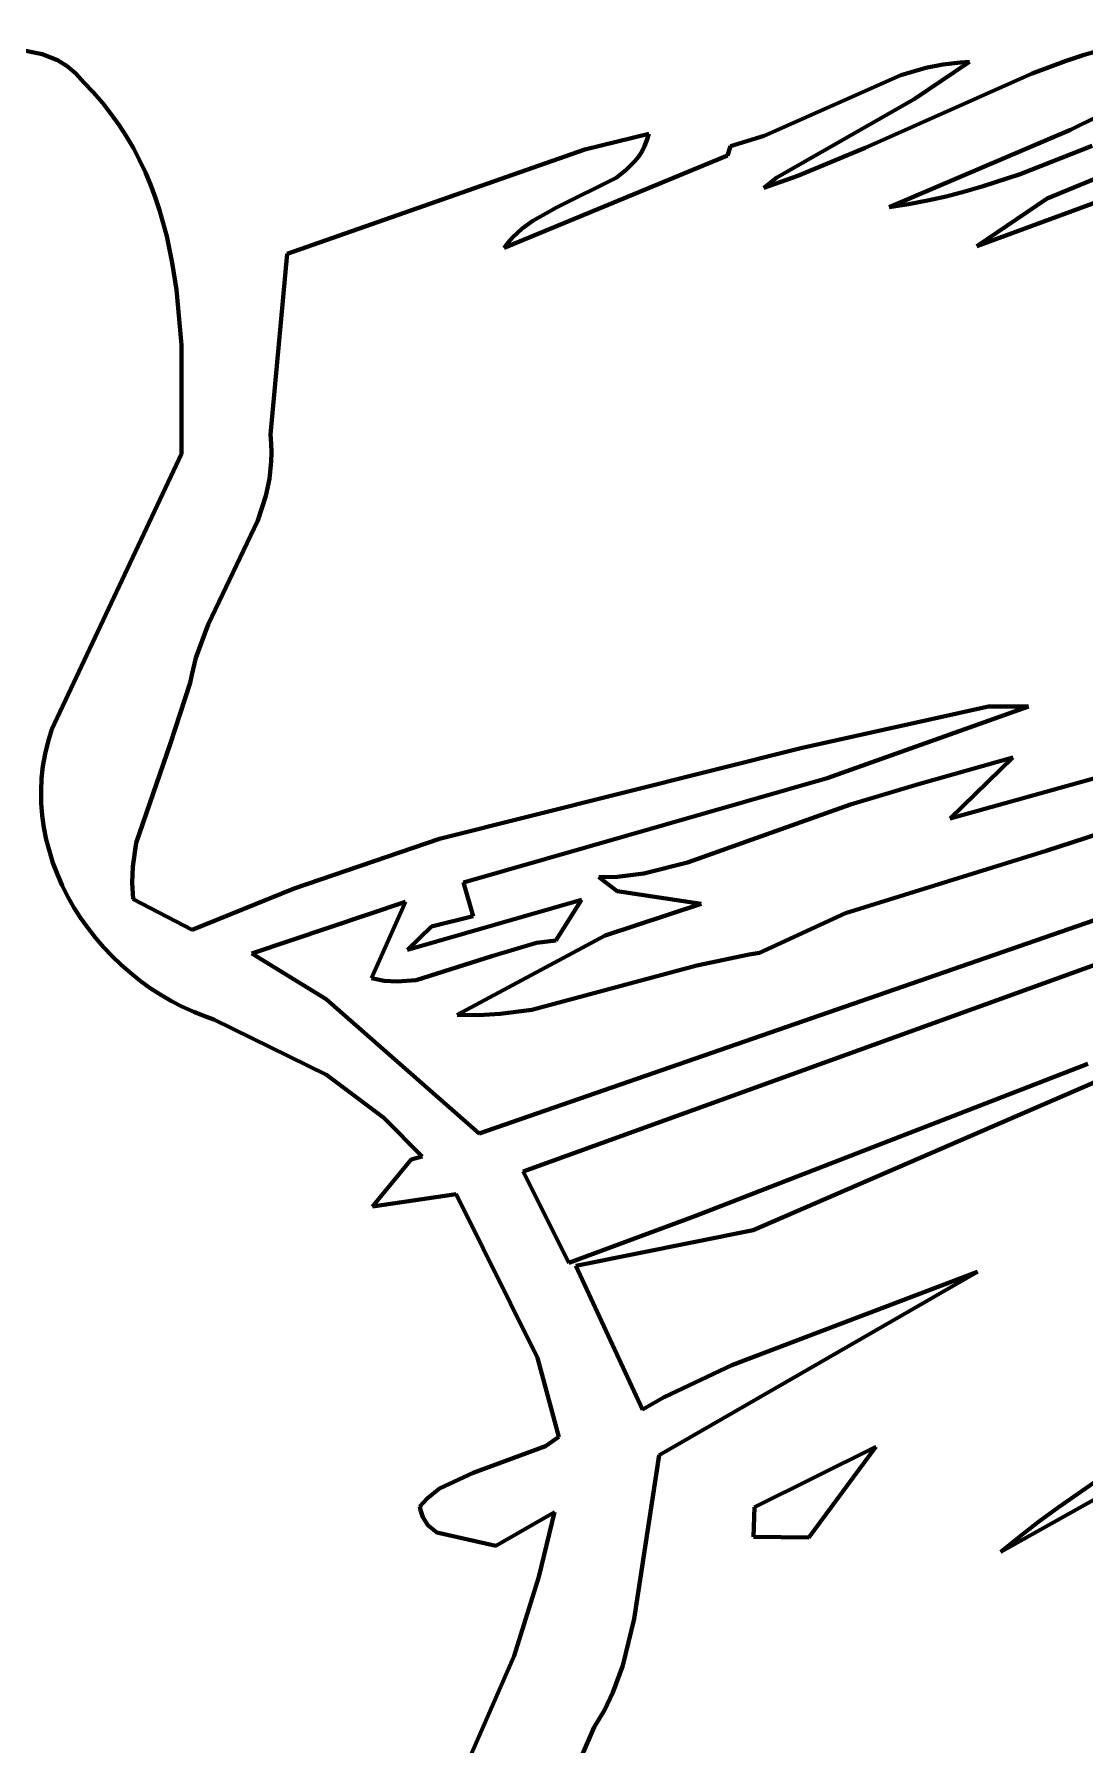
# Model space of a CAD drawing. Header units: millimetres. Extents: x 0 to 14.2, y 0 to 19.5.
# Drawn here: x 1.275 to 1.941, y 13.432 to 14.517 of the extents above; entities that cross this region are included whole.
import ezdxf

# ---------------------------------------------------------------- set-up
doc = ezdxf.new("R2010")
doc.units = ezdxf.units.MM
doc.layers.add('color#010101ff', color=7, linetype='CONTINUOUS', lineweight=100)
doc.layers.add('color#fdfdfdff', color=7, linetype='CONTINUOUS', lineweight=100)

msp = doc.modelspace()

# ---------------------------------------------------------------- linework, layer by layer
at = {"layer": 'color#010101ff'}
for p, q in [((1.9175, 14.413), (2.155, 14.512)), ((1.9322, 14.4567), (2.0544, 14.5173)), ((1.2799, 14.5047), (1.2662, 14.5075)), ((1.2896, 14.5008), (1.2799, 14.5047)), ((1.2956, 14.497), (1.2896, 14.5008)), ((1.8331, 14.4761), (1.8682, 14.4997)), ((1.8513, 14.4982), (1.8404, 14.496)), ((1.8625, 14.4994), (1.8513, 14.4982)), ((1.8682, 14.4997), (1.8625, 14.4994)), ((1.9294, 14.5004), (1.9078, 14.4925)), ((1.9402, 14.504), (1.9294, 14.5004)), ((1.9512, 14.5073), (1.9402, 14.504)), ((1.3012, 14.4924), (1.2956, 14.497)), ((1.3063, 14.4867), (1.3012, 14.4924)), ((1.3125, 14.4803), (1.3063, 14.4867)), ((1.8245, 14.4914), (1.7378, 14.4529)), ((1.9078, 14.4925), (1.8019, 14.4452)), ((1.8404, 14.496), (1.8245, 14.4914)), ((1.3183, 14.4736), (1.3125, 14.4803)), ((1.7459, 14.4265), (1.8331, 14.4761)), ((1.3237, 14.4667), (1.3183, 14.4736)), ((1.3287, 14.4597), (1.3237, 14.4667)), ((2.1153, 14.4721), (1.8727, 14.3828)), ((1.3334, 14.4524), (1.3287, 14.4597)), ((1.6646, 14.4542), (1.6241, 14.4441)), ((1.6635, 14.4501), (1.6646, 14.4542)), ((1.8172, 14.4077), (1.9322, 14.4567)), ((1.3377, 14.445), (1.3334, 14.4524)), ((1.3416, 14.4374), (1.3377, 14.445)), ((1.6241, 14.4441), (1.4352, 14.3779)), ((1.6602, 14.4428), (1.662, 14.4463)), ((1.662, 14.4463), (1.6635, 14.4501)), ((1.7166, 14.4463), (1.7147, 14.4403)), ((1.7378, 14.4529), (1.7166, 14.4463)), ((1.8019, 14.4452), (1.7592, 14.4274)), ((1.9459, 14.4465), (1.9002, 14.4285)), ((1.3453, 14.4297), (1.3416, 14.4374)), ((1.7147, 14.4403), (1.573, 14.3818)), ((1.6502, 14.431), (1.6557, 14.4365)), ((1.6557, 14.4365), (1.6581, 14.4395)), ((1.6581, 14.4395), (1.6602, 14.4428)), ((1.3486, 14.4219), (1.3453, 14.4297)), ((1.3516, 14.4139), (1.3486, 14.4219)), ((1.6061, 14.4073), (1.644, 14.4263)), ((1.644, 14.4263), (1.6502, 14.431)), ((1.7592, 14.4274), (1.7376, 14.4198)), ((1.7376, 14.4198), (1.7459, 14.4265)), ((1.9002, 14.4285), (1.8769, 14.4209)), ((1.3543, 14.4057), (1.3516, 14.4139)), ((1.8414, 14.4118), (1.8294, 14.4095)), ((1.8534, 14.4144), (1.8414, 14.4118)), ((1.8652, 14.4175), (1.8534, 14.4144)), ((1.8769, 14.4209), (1.8652, 14.4175)), ((1.8727, 14.3828), (1.9175, 14.413)), ((1.3589, 14.3892), (1.3543, 14.4057)), ((1.5911, 14.399), (1.6061, 14.4073)), ((1.8294, 14.4095), (1.8172, 14.4077)), ((1.3624, 14.3723), (1.3589, 14.3892)), ((1.5782, 14.3883), (1.5843, 14.394)), ((1.5843, 14.394), (1.5911, 14.399)), ((1.4352, 14.3779), (1.4246, 14.2635)), ((1.573, 14.3818), (1.5755, 14.3852)), ((1.5755, 14.3852), (1.5782, 14.3883)), ((1.3651, 14.3551), (1.3624, 14.3723)), ((1.3682, 14.3203), (1.3651, 14.3551)), ((1.3683, 14.2512), (1.3682, 14.3203)), ((1.4246, 14.2635), (1.4252, 14.2577)), ((1.286, 14.0765), (1.3683, 14.2512)), ((1.4252, 14.2577), (1.4254, 14.252)), ((1.4254, 14.252), (1.4252, 14.2463)), ((1.4252, 14.2463), (1.424, 14.2353)), ((1.424, 14.2353), (1.4217, 14.2245)), ((1.4217, 14.2245), (1.4167, 14.2088)), ((1.4167, 14.2088), (1.3852, 14.1428)), ((1.8559, 14.0199), (2.3229, 14.1501)), ((1.3852, 14.1428), (1.3774, 14.1218)), ((1.3774, 14.1218), (1.3747, 14.1109)), ((1.3747, 14.1109), (1.3737, 14.1059)), ((1.3737, 14.1059), (1.3611, 14.0669)), ((2.2436, 14.1057), (1.9168, 13.9993)), ((1.7619, 14.0647), (1.8802, 14.0909)), ((1.9056, 14.0909), (1.7779, 14.0453)), ((1.8802, 14.0909), (1.9056, 14.0909)), ((1.2836, 14.0687), (1.286, 14.0765)), ((1.2817, 14.0608), (1.2836, 14.0687)), ((1.3611, 14.0669), (1.3395, 14.0043)), ((1.532, 14.0068), (1.7619, 14.0647)), ((1.2795, 14.0451), (1.2803, 14.053)), ((1.2803, 14.053), (1.2817, 14.0608)), ((1.8358, 14.0415), (1.8957, 14.0586)), ((1.8957, 14.0586), (1.8559, 14.0199)), ((1.2791, 14.0373), (1.2795, 14.0451)), ((1.7779, 14.0453), (1.5471, 13.9792)), ((1.7927, 14.0287), (1.8358, 14.0415)), ((1.2793, 14.0295), (1.2791, 14.0373)), ((1.2799, 14.0218), (1.2793, 14.0295)), ((1.2809, 14.0141), (1.2799, 14.0218)), ((1.6893, 13.9918), (1.7927, 14.0287)), ((1.2824, 14.0065), (1.2809, 14.0141)), ((1.5571, 13.8199), (2.1129, 14.0129)), ((1.2844, 13.999), (1.2824, 14.0065)), ((1.2867, 13.9916), (1.2844, 13.999)), ((1.3395, 14.0043), (1.3373, 13.9893)), ((1.4396, 13.9754), (1.532, 14.0068)), ((1.9168, 13.9993), (1.7894, 13.9598)), ((1.2895, 13.9843), (1.2867, 13.9916)), ((1.3373, 13.9893), (1.337, 13.979)), ((1.6616, 13.985), (1.6893, 13.9918)), ((1.2926, 13.9772), (1.2895, 13.9843)), ((1.2961, 13.9702), (1.2926, 13.9772)), ((1.337, 13.979), (1.3376, 13.9686)), ((1.5471, 13.9792), (1.5532, 13.9578)), ((1.633, 13.9825), (1.6446, 13.9829)), ((1.6446, 13.9737), (1.633, 13.9825)), ((1.6446, 13.9829), (1.6616, 13.985)), ((1.3, 13.9634), (1.2961, 13.9702)), ((1.3376, 13.9686), (1.375, 13.9491)), ((1.375, 13.9491), (1.4396, 13.9754)), ((1.5104, 13.967), (1.4128, 13.9342)), ((1.4887, 13.9186), (1.5104, 13.967)), ((1.5116, 13.9365), (1.622, 13.9683)), ((1.622, 13.9683), (1.6058, 13.9425)), ((1.6369, 13.9456), (1.6978, 13.9656)), ((1.6978, 13.9656), (1.6446, 13.9737)), ((1.3042, 13.9568), (1.3, 13.9634)), ((1.3087, 13.9504), (1.3042, 13.9568)), ((1.5532, 13.9578), (1.5268, 13.9513)), ((1.7894, 13.9598), (1.735, 13.9345)), ((1.3136, 13.9441), (1.3087, 13.9504)), ((1.3187, 13.9382), (1.3136, 13.9441)), ((1.5268, 13.9513), (1.5116, 13.9365)), ((1.5431, 13.8953), (1.6369, 13.9456)), ((1.3242, 13.9324), (1.3187, 13.9382)), ((1.4128, 13.9342), (1.4601, 13.9053)), ((1.5934, 13.941), (1.5651, 13.9325)), ((1.9917, 13.943), (1.585, 13.7959)), ((1.6058, 13.9425), (1.5934, 13.941)), ((1.7283, 13.9335), (1.6951, 13.9265)), ((1.735, 13.9345), (1.7283, 13.9335)), ((1.3299, 13.927), (1.3242, 13.9324)), ((1.3358, 13.9218), (1.3299, 13.927)), ((1.5651, 13.9325), (1.5171, 13.9173)), ((1.6951, 13.9265), (1.5904, 13.8984)), ((1.342, 13.9169), (1.3358, 13.9218)), ((1.3484, 13.9122), (1.342, 13.9169)), ((1.3551, 13.908), (1.3484, 13.9122)), ((1.4969, 13.9169), (1.4887, 13.9186)), ((1.505, 13.9164), (1.4969, 13.9169)), ((1.5171, 13.9173), (1.505, 13.9164)), ((1.3619, 13.904), (1.3551, 13.908)), ((1.3689, 13.9004), (1.3619, 13.904)), ((1.3761, 13.8972), (1.3689, 13.9004)), ((1.4601, 13.9053), (1.5571, 13.8199)), ((1.3835, 13.8943), (1.3761, 13.8972)), ((1.3888, 13.8923), (1.3835, 13.8943)), ((1.4603, 13.8571), (1.3888, 13.8923)), ((1.5568, 13.8951), (1.5431, 13.8953)), ((1.5703, 13.8958), (1.5568, 13.8951)), ((1.5904, 13.8984), (1.5703, 13.8958)), ((2.0396, 13.8924), (1.7308, 13.7587)), ((1.4966, 13.8299), (1.4603, 13.8571)), ((1.6938, 13.7676), (1.9433, 13.8642)), ((1.5209, 13.8053), (1.4966, 13.8299)), ((1.4895, 13.7736), (1.514, 13.8034)), ((1.514, 13.8034), (1.5209, 13.8053)), ((1.585, 13.7959), (1.614, 13.7379)), ((1.5424, 13.7815), (1.4895, 13.7736)), ((1.594, 13.6776), (1.5424, 13.7815)), ((1.614, 13.7379), (1.6938, 13.7676)), ((1.7308, 13.7587), (1.6183, 13.7361)), ((1.6183, 13.7361), (1.6606, 13.6449)), ((1.8732, 13.7323), (1.6712, 13.6159)), ((1.7174, 13.6731), (1.8732, 13.7323)), ((2.1404, 13.6959), (1.8881, 13.5547)), ((1.6077, 13.6276), (1.594, 13.6776)), ((1.6744, 13.6528), (1.7174, 13.6731)), ((1.6606, 13.6449), (1.6744, 13.6528)), ((1.5532, 13.6048), (1.5991, 13.6217)), ((1.5991, 13.6217), (1.6077, 13.6276)), ((1.7318, 13.583), (1.8088, 13.6212)), ((1.8088, 13.6212), (1.7661, 13.5637)), ((1.6712, 13.6159), (1.6553, 13.5122)), ((1.5318, 13.5947), (1.5532, 13.6048)), ((1.9243, 13.5827), (1.9493, 13.6001)), ((1.5194, 13.5834), (1.524, 13.5885)), ((1.524, 13.5885), (1.5318, 13.5947)), ((1.5199, 13.581), (1.5194, 13.5834)), ((1.5213, 13.5766), (1.5199, 13.581)), ((1.5245, 13.5715), (1.5213, 13.5766)), ((1.6049, 13.5797), (1.5676, 13.5585)), ((1.5949, 13.5388), (1.6049, 13.5797)), ((1.731, 13.5641), (1.7318, 13.583)), ((1.912, 13.5737), (1.9243, 13.5827)), ((1.5303, 13.5668), (1.5245, 13.5715)), ((1.5676, 13.5585), (1.5303, 13.5668)), ((1.7661, 13.5637), (1.731, 13.5641)), ((1.8881, 13.5547), (1.9, 13.5643)), ((1.9, 13.5643), (1.912, 13.5737)), ((1.5792, 13.4887), (1.5949, 13.5388)), ((1.6553, 13.5122), (1.6482, 13.4825)), ((1.4951, 13.2954), (1.5792, 13.4887)), ((1.6482, 13.4825), (1.6419, 13.4653)), ((1.6419, 13.4653), (1.6365, 13.4541)), ((1.6365, 13.4541), (1.6301, 13.4433)), ((1.6301, 13.4433), (1.4941, 13.1321))]:
    msp.add_line(p, q, dxfattribs=at)
at = {"layer": 'color#fdfdfdff'}
for p, q in [((2.155, 14.512), (1.9175, 14.413)), ((2.0544, 14.5173), (1.9322, 14.4567)), ((1.2662, 14.5075), (1.2799, 14.5047)), ((1.2799, 14.5047), (1.2896, 14.5008)), ((1.2896, 14.5008), (1.2956, 14.497)), ((1.8682, 14.4997), (1.8331, 14.4761)), ((1.8404, 14.496), (1.8513, 14.4982)), ((1.8513, 14.4982), (1.8625, 14.4994)), ((1.8625, 14.4994), (1.8682, 14.4997)), ((1.9078, 14.4925), (1.9294, 14.5004)), ((1.9294, 14.5004), (1.9402, 14.504)), ((1.9402, 14.504), (1.9512, 14.5073)), ((1.2956, 14.497), (1.3012, 14.4924)), ((1.3012, 14.4924), (1.3063, 14.4867)), ((1.3063, 14.4867), (1.3125, 14.4803)), ((1.7378, 14.4529), (1.8245, 14.4914)), ((1.8019, 14.4452), (1.9078, 14.4925)), ((1.8245, 14.4914), (1.8404, 14.496)), ((1.3125, 14.4803), (1.3183, 14.4736)), ((1.8331, 14.4761), (1.7459, 14.4265)), ((1.3183, 14.4736), (1.3237, 14.4667)), ((1.3237, 14.4667), (1.3287, 14.4597)), ((1.8727, 14.3828), (2.1153, 14.4721)), ((1.3287, 14.4597), (1.3334, 14.4524)), ((1.6241, 14.4441), (1.6646, 14.4542)), ((1.6646, 14.4542), (1.6635, 14.4501)), ((1.9322, 14.4567), (1.8172, 14.4077)), ((1.3334, 14.4524), (1.3377, 14.445)), ((1.3377, 14.445), (1.3416, 14.4374)), ((1.4352, 14.3779), (1.6241, 14.4441)), ((1.662, 14.4463), (1.6602, 14.4428)), ((1.6635, 14.4501), (1.662, 14.4463)), ((1.7147, 14.4403), (1.7166, 14.4463)), ((1.7166, 14.4463), (1.7378, 14.4529)), ((1.7592, 14.4274), (1.8019, 14.4452)), ((1.9002, 14.4285), (1.9459, 14.4465)), ((1.3416, 14.4374), (1.3453, 14.4297)), ((1.573, 14.3818), (1.7147, 14.4403)), ((1.6557, 14.4365), (1.6502, 14.431)), ((1.6581, 14.4395), (1.6557, 14.4365)), ((1.6602, 14.4428), (1.6581, 14.4395)), ((1.3453, 14.4297), (1.3486, 14.4219)), ((1.3486, 14.4219), (1.3516, 14.4139)), ((1.644, 14.4263), (1.6061, 14.4073)), ((1.6502, 14.431), (1.644, 14.4263)), ((1.7376, 14.4198), (1.7592, 14.4274)), ((1.7459, 14.4265), (1.7376, 14.4198)), ((1.8769, 14.4209), (1.9002, 14.4285)), ((1.3516, 14.4139), (1.3543, 14.4057)), ((1.8294, 14.4095), (1.8414, 14.4118)), ((1.8414, 14.4118), (1.8534, 14.4144)), ((1.8534, 14.4144), (1.8652, 14.4175)), ((1.8652, 14.4175), (1.8769, 14.4209)), ((1.9175, 14.413), (1.8727, 14.3828)), ((1.3543, 14.4057), (1.3589, 14.3892)), ((1.6061, 14.4073), (1.5911, 14.399)), ((1.8172, 14.4077), (1.8294, 14.4095)), ((1.3589, 14.3892), (1.3624, 14.3723)), ((1.5843, 14.394), (1.5782, 14.3883)), ((1.5911, 14.399), (1.5843, 14.394)), ((1.4246, 14.2635), (1.4352, 14.3779)), ((1.5755, 14.3852), (1.573, 14.3818)), ((1.5782, 14.3883), (1.5755, 14.3852)), ((1.3624, 14.3723), (1.3651, 14.3551)), ((1.3651, 14.3551), (1.3682, 14.3203)), ((1.3682, 14.3203), (1.3683, 14.2512)), ((1.4252, 14.2577), (1.4246, 14.2635)), ((1.3683, 14.2512), (1.286, 14.0765)), ((1.4254, 14.252), (1.4252, 14.2577)), ((1.4252, 14.2463), (1.4254, 14.252)), ((1.424, 14.2353), (1.4252, 14.2463)), ((1.4217, 14.2245), (1.424, 14.2353)), ((1.4167, 14.2088), (1.4217, 14.2245)), ((1.3852, 14.1428), (1.4167, 14.2088)), ((2.3229, 14.1501), (1.8559, 14.0199)), ((1.3774, 14.1218), (1.3852, 14.1428)), ((1.3747, 14.1109), (1.3774, 14.1218)), ((1.3737, 14.1059), (1.3747, 14.1109)), ((1.3611, 14.0669), (1.3737, 14.1059)), ((1.9168, 13.9993), (2.2436, 14.1057)), ((1.8802, 14.0909), (1.7619, 14.0647)), ((1.7779, 14.0453), (1.9056, 14.0909)), ((1.9056, 14.0909), (1.8802, 14.0909)), ((1.286, 14.0765), (1.2836, 14.0687)), ((1.2836, 14.0687), (1.2817, 14.0608)), ((1.3395, 14.0043), (1.3611, 14.0669)), ((1.7619, 14.0647), (1.532, 14.0068)), ((1.2803, 14.053), (1.2795, 14.0451)), ((1.2817, 14.0608), (1.2803, 14.053)), ((1.8957, 14.0586), (1.8358, 14.0415)), ((1.8559, 14.0199), (1.8957, 14.0586)), ((1.2795, 14.0451), (1.2791, 14.0373)), ((1.5471, 13.9792), (1.7779, 14.0453)), ((1.8358, 14.0415), (1.7927, 14.0287)), ((1.2791, 14.0373), (1.2793, 14.0295)), ((1.2793, 14.0295), (1.2799, 14.0218)), ((1.2799, 14.0218), (1.2809, 14.0141)), ((1.7927, 14.0287), (1.6893, 13.9918)), ((1.2809, 14.0141), (1.2824, 14.0065)), ((2.1129, 14.0129), (1.5571, 13.8199)), ((1.2824, 14.0065), (1.2844, 13.999)), ((1.2844, 13.999), (1.2867, 13.9916)), ((1.3373, 13.9893), (1.3395, 14.0043)), ((1.532, 14.0068), (1.4396, 13.9754)), ((1.7894, 13.9598), (1.9168, 13.9993)), ((1.2867, 13.9916), (1.2895, 13.9843)), ((1.337, 13.979), (1.3373, 13.9893)), ((1.6893, 13.9918), (1.6616, 13.985)), ((1.2895, 13.9843), (1.2926, 13.9772)), ((1.2926, 13.9772), (1.2961, 13.9702)), ((1.3376, 13.9686), (1.337, 13.979)), ((1.5532, 13.9578), (1.5471, 13.9792)), ((1.6446, 13.9829), (1.633, 13.9825)), ((1.633, 13.9825), (1.6446, 13.9737)), ((1.6616, 13.985), (1.6446, 13.9829)), ((1.2961, 13.9702), (1.3, 13.9634)), ((1.375, 13.9491), (1.3376, 13.9686)), ((1.4396, 13.9754), (1.375, 13.9491)), ((1.4128, 13.9342), (1.5104, 13.967)), ((1.5104, 13.967), (1.4887, 13.9186)), ((1.622, 13.9683), (1.5116, 13.9365)), ((1.6058, 13.9425), (1.622, 13.9683)), ((1.6978, 13.9656), (1.6369, 13.9456)), ((1.6446, 13.9737), (1.6978, 13.9656)), ((1.3, 13.9634), (1.3042, 13.9568)), ((1.3042, 13.9568), (1.3087, 13.9504)), ((1.5268, 13.9513), (1.5532, 13.9578)), ((1.735, 13.9345), (1.7894, 13.9598)), ((1.3087, 13.9504), (1.3136, 13.9441)), ((1.3136, 13.9441), (1.3187, 13.9382)), ((1.5116, 13.9365), (1.5268, 13.9513)), ((1.6369, 13.9456), (1.5431, 13.8953)), ((1.3187, 13.9382), (1.3242, 13.9324)), ((1.4601, 13.9053), (1.4128, 13.9342)), ((1.5651, 13.9325), (1.5934, 13.941)), ((1.585, 13.7959), (1.9917, 13.943)), ((1.5934, 13.941), (1.6058, 13.9425)), ((1.6951, 13.9265), (1.7283, 13.9335)), ((1.7283, 13.9335), (1.735, 13.9345)), ((1.3242, 13.9324), (1.3299, 13.927)), ((1.3299, 13.927), (1.3358, 13.9218)), ((1.5171, 13.9173), (1.5651, 13.9325)), ((1.5904, 13.8984), (1.6951, 13.9265)), ((1.3358, 13.9218), (1.342, 13.9169)), ((1.342, 13.9169), (1.3484, 13.9122)), ((1.3484, 13.9122), (1.3551, 13.908)), ((1.4887, 13.9186), (1.4969, 13.9169)), ((1.4969, 13.9169), (1.505, 13.9164)), ((1.505, 13.9164), (1.5171, 13.9173)), ((1.3551, 13.908), (1.3619, 13.904)), ((1.3619, 13.904), (1.3689, 13.9004)), ((1.3689, 13.9004), (1.3761, 13.8972)), ((1.5571, 13.8199), (1.4601, 13.9053)), ((1.3761, 13.8972), (1.3835, 13.8943)), ((1.3835, 13.8943), (1.3888, 13.8923)), ((1.3888, 13.8923), (1.4603, 13.8571)), ((1.5431, 13.8953), (1.5568, 13.8951)), ((1.5568, 13.8951), (1.5703, 13.8958)), ((1.5703, 13.8958), (1.5904, 13.8984)), ((1.7308, 13.7587), (2.0396, 13.8924)), ((1.4603, 13.8571), (1.4966, 13.8299)), ((1.9433, 13.8642), (1.6938, 13.7676)), ((1.4966, 13.8299), (1.5209, 13.8053)), ((1.514, 13.8034), (1.4895, 13.7736)), ((1.5209, 13.8053), (1.514, 13.8034)), ((1.614, 13.7379), (1.585, 13.7959)), ((1.4895, 13.7736), (1.5424, 13.7815)), ((1.5424, 13.7815), (1.594, 13.6776)), ((1.6938, 13.7676), (1.614, 13.7379)), ((1.6183, 13.7361), (1.7308, 13.7587)), ((1.6606, 13.6449), (1.6183, 13.7361)), ((1.6712, 13.6159), (1.8732, 13.7323)), ((1.8732, 13.7323), (1.7174, 13.6731)), ((1.8881, 13.5547), (2.1404, 13.6959)), ((1.594, 13.6776), (1.6077, 13.6276)), ((1.7174, 13.6731), (1.6744, 13.6528)), ((1.6744, 13.6528), (1.6606, 13.6449)), ((1.5991, 13.6217), (1.5532, 13.6048)), ((1.6077, 13.6276), (1.5991, 13.6217)), ((1.8088, 13.6212), (1.7318, 13.583)), ((1.7661, 13.5637), (1.8088, 13.6212)), ((1.6553, 13.5122), (1.6712, 13.6159)), ((1.5532, 13.6048), (1.5318, 13.5947)), ((1.9493, 13.6001), (1.9243, 13.5827)), ((1.524, 13.5885), (1.5194, 13.5834)), ((1.5318, 13.5947), (1.524, 13.5885)), ((1.5194, 13.5834), (1.5199, 13.581)), ((1.5199, 13.581), (1.5213, 13.5766)), ((1.5213, 13.5766), (1.5245, 13.5715)), ((1.5676, 13.5585), (1.6049, 13.5797)), ((1.6049, 13.5797), (1.5949, 13.5388)), ((1.7318, 13.583), (1.731, 13.5641)), ((1.9243, 13.5827), (1.912, 13.5737)), ((1.5245, 13.5715), (1.5303, 13.5668)), ((1.5303, 13.5668), (1.5676, 13.5585)), ((1.731, 13.5641), (1.7661, 13.5637)), ((1.9, 13.5643), (1.8881, 13.5547)), ((1.912, 13.5737), (1.9, 13.5643)), ((1.5949, 13.5388), (1.5792, 13.4887)), ((1.6482, 13.4825), (1.6553, 13.5122)), ((1.5792, 13.4887), (1.4951, 13.2954)), ((1.6419, 13.4653), (1.6482, 13.4825)), ((1.6365, 13.4541), (1.6419, 13.4653)), ((1.6301, 13.4433), (1.6365, 13.4541)), ((1.4941, 13.1321), (1.6301, 13.4433))]:
    msp.add_line(p, q, dxfattribs=at)

doc.saveas('drawing.dxf')
